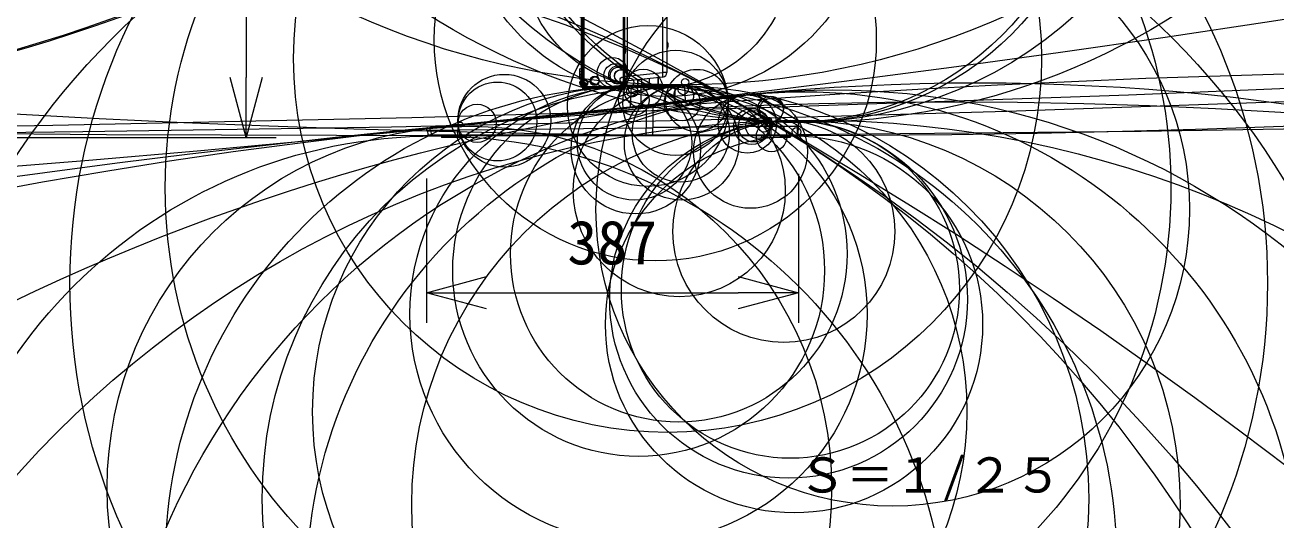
# Model space of a CAD drawing. Units: millimetres, scale not verified. Extents: x -2348 to 2295, y -968 to 4638.
# Drawn here: x 17.1 to 69.2, y -21.2 to -0.6 of the extents above; entities that cross this region are included whole.
import ezdxf
from ezdxf.enums import TextEntityAlignment as Align

# ---------------------------------------------------------------- set-up
doc = ezdxf.new("R2010")
doc.units = ezdxf.units.MM
doc.header["$LTSCALE"] = 0.125
for name, color, linetype, lineweight in [('0-0_0', 7, 'Continuous', 18), ('0-5_SUNPO', 7, 'Continuous', 18), ('0-6_GAIKEI', 1, 'Continuous', 18)]:
    doc.layers.add(name, color=color, linetype=linetype, lineweight=lineweight)
doc.layers.add('0-4_TOUROKU', color=7, linetype='Continuous')
doc.styles.add('ＭＳ ゴシック', font='')
doc.styles.get('ＭＳ ゴシック').set_extended_font_data('MS Gothic')

# ---------------------------------------------------------------- blocks, each defined once
blk = doc.blocks.new('_Open30')
at = {"layer": '0-0_0'}
blk.add_line((0, 0), (-1, 0), dxfattribs=at)
blk.add_lwpolyline([(-1, 0.26795), (0, 0), (-1, -0.26795)], dxfattribs=at)
blk = doc.blocks.new('D3')
at = {"layer": '0-5_SUNPO'}
for p, q in [((211.031, 347.4825), (221.0766, 347.4825)), ((219.8266, 344.9825), (219.8266, 310.7251)), ((189.811, 308.2251), (221.0766, 308.2251))]:
    blk.add_line(p, q, dxfattribs=at)
at = {"layer": '0-5_SUNPO', "xscale": 2.5, "yscale": 2.5}
for p, rotation in [((219.8266, 347.4825), 90), ((219.8266, 308.2251), 270)]:
    blk.add_blockref('_Open30', p, dxfattribs=dict(at, rotation=rotation))
at = {"layer": '0-5_SUNPO', "style": 'ＭＳ ゴシック'}
blk.add_text('982', height=1.833, rotation=90, dxfattribs=at).set_placement((219.2016, 325.9788), align=Align.BOTTOM_LEFT)
blk = doc.blocks.new('D5')
at = {"layer": '0-5_SUNPO'}
for p, q in [((227.3343, 306.5252), (227.3343, 300.5148)), ((242.8139, 306.7092), (242.8139, 300.5148)), ((229.8343, 301.7648), (240.3139, 301.7648))]:
    blk.add_line(p, q, dxfattribs=at)
at = {"layer": '0-5_SUNPO', "xscale": 2.5, "yscale": 2.5, "rotation": 180}
blk.add_blockref('_Open30', (227.3343, 301.7648), dxfattribs=at)
at = {"layer": '0-5_SUNPO', "xscale": 2.5, "yscale": 2.5}
blk.add_blockref('_Open30', (242.8139, 301.7648), dxfattribs=at)
at = {"layer": '0-5_SUNPO', "style": 'ＭＳ ゴシック'}
blk.add_text('387', height=1.833, dxfattribs=at).set_placement((233.1991, 302.3898), align=Align.BOTTOM_LEFT)

msp = doc.modelspace()

# ---------------------------------------------------------------- linework, layer by layer
at = {"layer": '0-6_GAIKEI', "color": 7}
for p, q in [((40.2887, -3.1471), (40.2887, 33.8803)), ((40.2887, 33.8757), (40.2887, -3.1391)), ((43.8487, 0.3986), (43.8487, -2.5614)), ((43.8817, -1.5346), (43.8817, -1.3288)), ((40.2167, -2.5254), (40.2886, -2.5054)), ((40.2167, -2.5247), (40.2167, -2.5247)), ((40.2887, -2.5054), (40.2886, -2.5054)), ((40.2887, -2.8664), (40.2166, -2.8464)), ((40.2167, -2.6358), (40.2887, -2.6344)), ((40.2167, -2.7115), (40.2887, -2.7102)), ((40.2167, -2.7972), (40.2887, -2.811)), ((40.2167, -2.8464), (40.2167, -2.8467)), ((40.2883, -2.8666), (40.2167, -2.8467)), ((42.0487, -2.898), (42.0767, -2.898)), ((42.0767, -2.898), (42.0767, -2.9776)), ((42.0971, -2.9284), (42.0978, -2.9284)), ((43.6696, -2.7603), (42.1125, -2.9239)), ((42.3244, -3.9956), (42.3701, -3.1229)), ((42.3701, -3.1229), (42.3705, -3.1192)), ((42.3703, -3.1228), (42.3703, -3.123)), ((42.3704, -3.121), (42.3705, -3.119)), ((42.6406, -2.8684), (42.6406, -3.0786)), ((42.6407, -3.0786), (42.6407, -2.8684)), ((43.4675, -2.7815), (43.4685, -3.0778)), ((43.4767, -2.7806), (43.4767, -3.0778)), ((44.1845, -3.8028), (44.1845, -3.0778)), ((44.5869, -3.1229), (44.5866, -3.1193)), ((44.6202, -3.7576), (44.5869, -3.1229)), ((40.2887, -3.1437), (40.2889, -3.1437)), ((40.3004, -3.1561), (40.3004, -3.1561)), ((40.3004, -3.1674), (40.3004, -3.1674)), ((40.3562, -3.2233), (40.3004, -3.1674)), ((40.357, -3.232), (40.3004, -3.1754)), ((40.357, -3.224), (40.3562, -3.2233)), ((40.376, -3.2233), (40.385, -3.2322)), ((40.3853, -3.2322), (42.0287, -3.2322)), ((40.3853, -3.2322), (40.3853, -3.2357)), ((42.0287, -3.2437), (40.3853, -3.2437)), ((42.0487, -3.1554), (42.0487, -3.2237)), ((43.2543, -3.8992), (46.3797, -3.5751)), ((47.0081, -3.5102), (47.0095, -3.5105)), ((47.2083, -3.4893), (47.1989, -3.4903)), ((47.5019, -3.4588), (47.503, -3.4587)), ((47.503, -3.4587), (47.5031, -3.4586)), ((47.5062, -3.4585), (47.5052, -3.4586)), ((47.5127, -3.4589), (47.5063, -3.4584)), ((47.5108, -3.4586), (47.5095, -3.4585)), ((47.5275, -3.4648), (47.5285, -3.4647)), ((49.2535, -4.5593), (47.5275, -3.4648)), ((49.2535, -4.5593), (47.5284, -3.4646)), ((47.5598, -3.4845), (47.5595, -3.4843)), ((35.1518, -4.7394), (42.9762, -3.9281)), ((42.9762, -3.9281), (43.2543, -3.8992)), ((42.9794, -3.9657), (43.2585, -3.9369)), ((49.3089, -4.6512), (49.3081, -4.6446)), ((49.3086, -4.648), (49.3085, -4.6471)), ((49.3089, -4.6513), (49.3088, -4.6507)), ((49.3089, -4.6513), (49.3091, -4.6544)), ((49.3091, -4.6544), (49.3163, -4.793)), ((49.3091, -4.6544), (49.3091, -4.6544)), ((33.8402, -4.9094), (33.8367, -4.977)), ((33.8511, -4.9887), (33.8901, -4.9882)), ((33.8922, -4.9884), (33.891, -4.9884)), ((33.9007, -4.9883), (33.8922, -4.9884)), ((33.9063, -5.1825), (33.8961, -4.9883)), ((34.0112, -4.8578), (34.0104, -4.858)), ((35.1517, -4.7402), (34.0112, -4.8578)), ((34.0118, -4.8577), (34.0112, -4.8578)), ((48.1906, -5.1825), (48.1188, -5.1825)), ((48.1906, -5.1825), (49.2559, -5.1825)), ((49.1958, -4.8064), (49.1642, -4.8068)), ((49.1965, -4.8064), (49.1958, -4.8064)), ((49.1969, -4.8064), (49.1968, -4.8064)), ((49.2571, -5.1825), (49.2559, -5.1825)), ((49.2769, -4.8055), (49.2571, -5.1825)), ((49.2965, -5.1822), (49.2571, -5.1825)), ((49.2927, -4.8053), (49.2769, -4.8055)), ((49.2935, -4.8053), (49.2927, -4.8053)), ((49.3126, -4.7931), (49.2965, -5.1822)), ((34.0725, -5.209), (33.9342, -5.209)), ((34.0815, -5.2088), (34.0771, -5.2088)), ((35.1452, -5.2089), (34.0814, -5.2088)), ((34.3823, -5.2087), (34.3588, -5.2087)), ((34.4565, -5.209), (34.3823, -5.209)), ((34.4565, -5.2086), (34.4565, -5.2771)), ((48.1885, -5.209), (35.1469, -5.209)), ((47.7765, -5.209), (47.7765, -5.2771)), ((48.9765, -5.2771), (47.7765, -5.2771)), ((48.1892, -5.209), (48.1891, -5.2088)), ((48.9765, -5.2086), (48.9765, -5.2771)), ((49.2685, -5.209), (49.226, -5.209)), ((49.2266, -5.209), (49.227, -5.209)), ((49.2292, -5.209), (49.2315, -5.2089)), ((49.2315, -5.2089), (49.2328, -5.2088)), ((49.2315, -5.2089), (49.2709, -5.2089))]:
    msp.add_line(p, q, dxfattribs=at)
at = {"layer": '0-6_GAIKEI'}
for p, q in [((40.3004, 33.8927), (40.3004, -3.1561)), ((40.357, 33.8922), (40.357, -3.1556)), ((40.3853, 33.9038), (40.3853, -3.1672)), ((42.0287, 33.9723), (42.0287, -3.1587)), ((42.0487, 33.892), (42.0487, -3.1554)), ((42.0767, 2.7646), (42.0767, -2.898)), ((42.1177, -1.7466), (42.1177, -1.5408)), ((42.1177, -2.4466), (42.1177, -2.2408)), ((43.8487, -2.5614), (43.6696, -2.5614)), ((42.0767, -2.7175), (42.1841, -2.7175)), ((44.1846, -3.0778), (42.7724, -3.0778)), ((42.7725, -3.9492), (42.7725, -3.0778)), ((44.1845, -3.1157), (42.7725, -3.1157)), ((42.7979, -3.0778), (42.7979, -2.8519)), ((43.1168, -3.0778), (43.1168, -2.8184)), ((40.3004, -3.1561), (40.3562, -3.1563)), ((40.3562, -3.1563), (40.357, -3.1556)), ((40.385, -3.1672), (40.376, -3.1761)), ((40.3853, -3.1587), (42.0287, -3.1587)), ((42.0287, -3.1672), (40.3853, -3.1672)), ((43.2585, -3.9369), (46.384, -3.6126)), ((35.155, -4.7771), (42.9794, -3.9657)), ((42.9794, -3.9657), (42.9783, -4.8684)), ((43.2585, -3.9369), (43.2585, -4.865)), ((48.1154, -4.6143), (48.1163, -4.8073)), ((48.1366, -4.6165), (48.1368, -4.807)), ((48.1366, -4.6165), (48.1944, -4.6205)), ((48.1944, -4.6205), (48.195, -4.8063)), ((33.8367, -4.977), (33.975, -4.9754)), ((33.9791, -4.895), (33.8402, -4.9094)), ((33.8986, -4.9881), (33.9891, -4.987)), ((48.1188, -5.1825), (33.9063, -5.1825)), ((33.9891, -4.987), (35.1455, -4.9733)), ((34.0446, -5.1825), (34.0343, -4.9867)), ((34.4828, -4.9693), (34.489, -4.9687)), ((34.489, -4.9687), (34.4873, -4.969)), ((35.155, -4.7771), (35.1456, -4.9615)), ((35.1456, -4.9615), (42.9783, -4.8684)), ((42.9784, -4.8804), (35.1458, -4.9735)), ((35.1458, -4.9735), (35.1458, -4.9735)), ((35.1462, -5.1825), (35.146, -4.9734)), ((42.9783, -4.8684), (43.2585, -4.865)), ((42.9784, -4.8804), (43.2589, -4.877)), ((42.9798, -5.1825), (42.9794, -4.8803)), ((43.2569, -5.1825), (43.2569, -4.877)), ((48.1163, -4.8073), (43.2585, -4.865)), ((48.1129, -4.8193), (43.2589, -4.877)), ((48.1129, -4.8193), (48.1282, -4.8191)), ((48.1163, -4.8073), (48.1368, -4.807)), ((48.1188, -5.1825), (48.1188, -4.8193)), ((48.1282, -4.8191), (48.1855, -4.8185)), ((48.1368, -4.807), (48.195, -4.8063)), ((48.186, -4.8183), (49.2947, -4.8051)), ((48.1906, -5.1825), (48.192, -4.8184)), ((48.195, -4.8063), (49.3163, -4.793))]:
    msp.add_line(p, q, dxfattribs=at)
for points in [[(43.6696, 0.3986), (42.1841, 0.2425), (42.1841, -2.7175)], [(42.1841, -2.7175), (43.6696, -2.5614), (43.6696, 0.3986)], [(33.9791, -4.895), (33.975, -4.9754), (35.1456, -4.9615)], [(34.0066, -4.987), (33.9992, -4.9871), (33.9905, -4.9872), (33.9897, -4.9872)]]:
    msp.add_lwpolyline(points, dxfattribs=at)
at = {"layer": '0-6_GAIKEI', "color": 7}
for points in [[(40.2167, -2.8464), (40.2167, -2.4137), (40.2887, -2.3937)], [(40.2883, -2.8666), (40.2884, -2.8666), (40.2887, -2.8667)], [(44.5868, -3.1233), (44.5867, -3.1223), (44.5867, -3.1211), (44.5865, -3.119)], [(42.0287, -3.1587), (42.0287, -3.2357), (40.3853, -3.2357)], [(46.3797, -3.5751), (46.3798, -3.5757), (46.3798, -3.5759)], [(47.0056, -3.5102), (47.0081, -3.5102), (47.0095, -3.5105)], [(47.5598, -3.4845), (47.5597, -3.4844), (47.5595, -3.4843)], [(33.9704, -4.8619), (34.0113, -4.8576), (34.0149, -4.8573)], [(49.2571, -5.1825), (49.2561, -5.1825), (49.2559, -5.1825)], [(35.6565, -5.209), (35.6565, -5.2771), (34.4565, -5.2771)]]:
    msp.add_lwpolyline(points, dxfattribs=at)
for centre, radius in [((-26.6875, 2316.3776), 2321.5862), ((34.88, 2215.9515), 2221.1601), ((-6.2025, 1986.1509), 1991.3595), ((-39.6484, 704.8565), 713.5265), ((48.5781, 545.9846), 551.1933), ((44.4444, 30.0494), 33.1289), ((56.7658, -95.7604), 92.7648), ((44.2014, -20.3175), 17.2018), ((37.0789, -4.5788), 1.9341), ((36.7876, -4.6071), 1.6415), ((44.3414, -10.1208), 7.0041), ((44.3613, -7.4922), 4.4128), ((42.1236, -2.9933), 0.0704), ((42.1179, -2.9694), 0.0458), ((44.457, -5.5007), 2.3826), ((42.1142, -2.9626), 0.0383), ((42.1375, -2.9678), 0.0612), ((42.1179, -2.9629), 0.0411), ((42.1127, -2.9608), 0.0359), ((42.1226, -2.9639), 0.0457), ((42.1086, -2.9562), 0.0299), ((44.4236, -5.1047), 2.0246), ((44.4804, -3.8283), 0.7469), ((44.5448, -3.5305), 0.4105), ((44.5225, -3.2875), 0.2044), ((44.6013, -2.9719), 0.1512), ((44.5353, -3.1355), 0.0547), ((44.5409, -3.1416), 0.0574), ((44.5471, -3.126), 0.04), ((44.5468, -3.1225), 0.0374), ((44.5511, -3.1259), 0.0362), ((44.5846, -3.1261), 0.00407), ((40.292, -3.1527), 0.00905), ((40.3153, -3.1637), 0.0168), ((40.3068, -3.1627), 0.00818), ((40.3126, -3.1628), 0.0139), ((40.31, -3.1627), 0.0113), ((40.3049, -3.1632), 0.00616), ((40.3042, -3.1635), 0.00544), ((40.3009, -3.1565), 0.00062), ((40.3779, -3.1802), 0.0525), ((40.3796, -3.1957), 0.037), ((40.378, -3.2021), 0.0305), ((40.3786, -3.2036), 0.0291), ((40.3753, -3.2061), 0.0256), ((40.3805, -3.2033), 0.0292), ((47.325, -5.8572), 2.3672), ((47.1919, -4.7136), 1.2159), ((47.5047, -3.5034), 0.0455), ((47.5059, -3.5045), 0.0461), ((47.5072, -3.499), 0.0404), ((47.509, -3.4926), 0.0339), ((47.5079, -3.4891), 0.0307), ((35.9455, -4.6838), 0.7959), ((35.255, -4.7368), 0.1034), ((49.2551, -4.5728), 0.0136), ((33.8753, -4.8661), 0.00579), ((35.1564, -4.7401), 0.0047), ((35.1553, -4.7401), 0.0036), ((35.155, -4.7399), 0.0032), ((49.2405, -5.0337), 0.1759), ((49.232, -5.2071), 0.00186), ((49.232, -5.2075), 0.00142), ((49.232, -5.2076), 0.00126), ((49.2319, -5.2081), 0.00078), ((49.2321, -5.2081), 0.00078), ((34.2346, -26.5237), 21.3154), ((49.1374, -13.0585), 7.85), ((49.2322, -5.2084), 0.0005), ((49.2323, -5.2086), 0.00032), ((49.2323, -5.2086), 0.00023), ((49.2323, -5.2087), 0.00022), ((49.2324, -5.2087), 0.00017)]:
    msp.add_circle(centre, radius, dxfattribs=at)
at = {"layer": '0-6_GAIKEI'}
for centre, radius in [((-26.4128, 81.6596), 86.6466), ((-26.421, 77.7614), 82.7368), ((-6.4722, 77.7614), 82.7368), ((-6.471, 76.4741), 81.4611), ((-26.5206, 60.745), 65.7318), ((49.465, 24.5159), 29.1709), ((-5.9707, 21.1115), 26.0846), ((-5.9674, 20.1154), 25.1002), ((49.2251, 12.6695), 17.3221), ((-51.6509, -177.438), 199.5555), ((49.3185, 7.9017), 12.5561), ((49.0335, 7.7342), 12.3831), ((43.9204, -11.3456), 24.9253), ((43.894, -7.3693), 20.9291), ((43.8749, -1.9874), 15.567), ((43.8203, 4.9945), 8.565), ((42.8257, -23.2305), 31.2236), ((43.3604, -1.2145), 9.2013), ((43.4075, 2.3842), 5.6022), ((14.0716, -62.4892), 67.1452), ((53.2449, -8.2731), 12.3528), ((21.6965, -49.4723), 52.0596), ((43.0525, -3.9598), 3.3495), ((41.5796, -2.571), 0.6316), ((44.2042, -3.8335), 2.1909), ((82.4435, -485.1361), 482.6811), ((41.7041, -2.6843), 0.4812), ((41.8074, -2.6694), 0.3835), ((41.8369, -2.6935), 0.3483), ((41.9216, -2.7083), 0.2624), ((41.9248, -2.7123), 0.2585), ((42.8599, -3.2405), 0.8126), ((45.0907, -3.7349), 1.2989), ((42.7677, -22.9166), 19.8009), ((42.7152, -16.6955), 13.6172), ((42.6632, -12.6345), 9.5182), ((42.6688, -10.8176), 7.7391), ((42.5494, -5.7704), 2.6905), ((42.5, -5.5003), 2.3822), ((40.3855, -2.9963), 0.1625), ((40.3872, -3.0159), 0.1429), ((40.3833, -3.0608), 0.0979), ((40.4009, -3.078), 0.0906), ((40.4006, -3.0902), 0.0788), ((40.4, -3.0926), 0.0764), ((40.3946, -3.1039), 0.064), ((40.387, -3.115), 0.0505), ((40.3921, -3.1143), 0.0532), ((40.4481, -3.2084), 0.1056), ((40.3934, -3.1172), 0.0507), ((40.4217, -3.1991), 0.0776), ((40.4192, -3.1802), 0.0609), ((40.4182, -3.1815), 0.0593), ((40.8407, -2.9137), 0.192), ((40.8487, -2.9137), 0.16), ((42.4685, -3.7201), 0.6386), ((42.0102, -2.8708), 0.1143), ((42.2846, -2.9796), 0.1809), ((42.1267, -2.9251), 0.0142), ((42.4011, -3.355), 0.2347), ((42.4331, -3.2652), 0.1822), ((42.3732, -3.1277), 0.00573), ((42.4197, -3.1338), 0.0521), ((42.4126, -3.1265), 0.0427), ((42.398, -3.1225), 0.0276), ((42.4119, -3.1246), 0.0401), ((50.7592, -33.5296), 30.2374), ((49.5502, -24.0816), 20.7124), ((40.3879, -3.1938), 0.0435), ((40.4047, -3.1947), 0.0601), ((40.3884, -3.1944), 0.0437), ((40.3835, -3.1956), 0.0388), ((40.3805, -3.1983), 0.0348), ((40.4187, -3.2187), 0.0603), ((40.4141, -3.2155), 0.0547), ((40.3984, -3.2034), 0.0349), ((40.3964, -3.1969), 0.0327), ((40.3876, -3.1997), 0.0235), ((40.3943, -3.2044), 0.0262), ((46.292, -3.5891), 0.0888), ((48.1637, -4.086), 0.5312), ((48.197, -4.1294), 0.4915), ((55.6794, -217.4671), 213.6773), ((47.3762, -4.8139), 0.7521), ((47.474, -4.8077), 0.6544), ((49.8566, -48.9809), 44.4257), ((49.2158, -20.5538), 15.9913), ((48.9108, -12.0151), 7.4472), ((48.9851, -11.596), 7.0366), ((48.7115, -9.1925), 4.6176), ((47.6272, -4.8128), 0.5011), ((48.2012, -5.2401), 0.6327), ((47.8895, -4.8135), 0.2388), ((48.0993, -4.771), 0.1574), ((48.1014, -4.5287), 0.0868), ((48.1075, -4.7051), 0.091), ((48.1498, -4.7234), 0.1139), ((48.1075, -4.5587), 0.0561), ((48.1345, -4.5479), 0.0684), ((48.1362, -4.6659), 0.0548), ((35.6238, -19.8841), 15.0791), ((48.096, -4.817), 0.0323), ((48.1127, -4.8173), 0.0156)]:
    msp.add_circle(centre, radius, dxfattribs=at)
for centre, radius, start, end in [((42.0678, -1.5557), 0.052, 16.60155, 80.21327), ((41.7727, -1.6437), 0.36, 343.39845, 16.60155), ((42.0678, -1.7317), 0.052, 279.78673, 343.39845), ((42.0678, -2.2557), 0.052, 16.60155, 80.21327), ((42.0678, -2.4317), 0.052, 279.78673, 343.39845), ((41.7727, -2.3437), 0.36, 343.39845, 16.60155), ((40.3853, -3.1952), 0.028, 90, 90.58469), ((72.5618, 40.4215), 51.2278, 239.26902, 239.93748), ((34.019, -4.897), 0.04, 102.51568, 177.01543)]:
    msp.add_arc(centre, radius, start, end, dxfattribs=at)
at = {"layer": '0-6_GAIKEI', "color": 7}
for centre, radius, start, end in [((43.8318, -1.3437), 0.052, 16.60155, 71.10545), ((43.8318, -1.5197), 0.052, 288.89455, 343.39845), ((43.5367, -1.4317), 0.36, 343.39845, 16.60155), ((43.6487, -2.5614), 0.2, 276, 0), ((41.9567, -2.9776), 0.12, 320.0555, 0), ((42.1167, -2.9637), 0.04, 118.13873, 176.88273), ((42.1167, -2.9637), 0.04, 170.13136, 180), ((42.1167, -2.9637), 0.04, 96, 118.1223), ((40.3287, -3.1391), 0.04, 180, 224.95904), ((40.3287, -3.1471), 0.04, 180, 225), ((40.3853, -3.1957), 0.04, 225, 270), ((40.3853, -3.2037), 0.04, 225, 270), ((40.3853, -3.2042), 0.028, 269.41531, 270), ((42.0287, -3.2157), 0.02, 270, 0), ((42.0287, -3.2237), 0.02, 270, 0), ((-33.0085, 763.6805), 771.3526, 275.9074, 275.99148), ((52.0267, -43.9829), 40.7671, 96.33635, 96.65578), ((47.506, -3.4985), 0.0399, 57.56274, 90.74449), ((47.5381, -3.5181), 0.04, 55.48223, 57.60052), ((49.1892, -4.6606), 0.12, 6.49668, 57.59026), ((49.1892, -4.6607), 0.12, 4.46761, 57.61944), ((33.8802, -4.9115), 0.04, 95.92, 177), ((33.8527, -4.9768), 0.012, 180.681, 270.68102), ((33.9342, -5.181), 0.028, 182.99998, 270), ((49.2279, -5.181), 0.028, 279.11856, 357.51281), ((49.2291, -5.181), 0.028, 277.56055, 357.00315), ((49.2685, -5.181), 0.028, 275.00032, 357.63051), ((49.2925, -4.7933), 0.012, 280.62763, 0.681)]:
    msp.add_arc(centre, radius, start, end, dxfattribs=at)
at = {"layer": '0-6_GAIKEI'}
for centre, major_axis, ratio, start_param, end_param in [((43.6487, -2.5614), (-0.0209, 0.1989), 0.103962, 3.1415927, 4.7014626), ((40.376, -3.1563), (0.0198, -0.0198), 0.57735, 4.1887902, 5.2359878), ((40.3853, -3.1867), (0.04, 0), 0.7, 1.5707963, 1.5810011), ((40.385, -3.1587), (0.0001, -0.012), 0.010204, 4.7122848, 5.4977351), ((48.1336, -4.6229), (-0.0097, -0.1196), 0.020458, 1.6256247, 1.6746488), ((48.1856, -4.6269), (-0.0089, -0.1197), 0.069198, 1.6302767, 1.7703108), ((33.9911, -4.9752), (-0.0001, 0.012), 0.999616, 1.5707963, 2.9738915), ((35.1457, -4.9615), (-0.0001, 0.012), 0.022761, 1.5707963, 2.9746117), ((35.1457, -4.9615), (-0.0001, 0.012), 0.022761, 2.9746117, 3.0467806), ((35.1457, -4.9615), (-0.0001, 0.012), 0.022761, 3.0467806, 3.1415927), ((35.1469, -5.181), (0, 0.028), 0.023069, 1.6231562, 2.9673164), ((42.9783, -4.8684), (-0.0001, 0.012), 0.022761, 1.5707963, 3.1415927), ((43.2588, -4.865), (-0.0001, 0.012), 0.000623, 3.1415927, 4.7123865), ((48.1128, -4.8073), (-0.0001, 0.012), 0.000623, 3.1415927, 4.7123703), ((48.1854, -4.8065), (-0.0001, 0.012), 0.074222, 3.1415927, 3.3065449), ((48.1854, -4.8065), (-0.0001, 0.012), 0.074222, 3.3065449, 4.712389)]:
    msp.add_ellipse(centre, major_axis=major_axis, ratio=ratio, start_param=start_param, end_param=end_param, dxfattribs=at)
at = {"layer": '0-6_GAIKEI', "color": 7}
for centre, major_axis, ratio, start_param, end_param in [((40.3287, -3.1391), (0.04, 0), 0.6, 3.1415927, 3.9262761), ((40.376, -3.2035), (0.0198, 0.0198), 0.57735, 3.1415927, 4.1887902), ((40.385, -3.2237), (-0.0001, -0.012), 0.010204, 0, 0.7854502), ((42.0287, -3.1554), (0.02, 0), 0.165685, 4.712389, 6.2831853), ((42.0287, -3.1554), (0.02, 0), 0.589949, 4.712389, 6.2831853), ((42.0287, -3.2157), (0.02, 0), 0.824264, 4.712389, 6.2831853), ((42.9803, -3.9678), (0.0041, -0.0398), 0.017857, 3.1415927, 4.6578965), ((43.2585, -3.939), (0.0041, -0.0398), 0.005405, 1.6228767, 3.1415927), ((34.0725, -5.181), (0, 0.028), 0.999616, 1.6231562, 3.0587997), ((42.9804, -5.181), (0, 0.028), 0.023069, 1.6231562, 3.1415927), ((43.2569, -5.181), (0, 0.028), 0.000493, 3.1415927, 4.6600291), ((48.1188, -5.181), (0, 0.028), 0.001, 1.6231562, 3.1415927), ((48.1885, -5.181), (0, 0.028), 0.074212, 3.3051051, 4.6600291), ((35.1469, -5.181), (0, 0.028), 0.023069, 2.9673164, 3.0390872), ((35.1469, -5.181), (0, 0.028), 0.023069, 3.0390872, 3.1415927), ((48.1885, -5.181), (0, 0.028), 0.074212, 3.1415927, 3.2662249), ((48.1885, -5.181), (0, 0.028), 0.074212, 3.2662249, 3.3051051)]:
    msp.add_ellipse(centre, major_axis=major_axis, ratio=ratio, start_param=start_param, end_param=end_param, dxfattribs=at)

# ---------------------------------------------------------------- block references
at = {"layer": '0-5_SUNPO'}
for name in ['D3', 'D5']:
    msp.add_blockref(name, (-193.4976, -313.5022), dxfattribs=at)

# ---------------------------------------------------------------- texts
at = {"layer": '0-4_TOUROKU', "style": 'ＭＳ ゴシック'}
msp.add_text('Ｓ＝１/２５', height=1.466, dxfattribs=at).set_placement((49.3024, -20.5022), align=Align.BOTTOM_LEFT)

doc.saveas('drawing.dxf')
